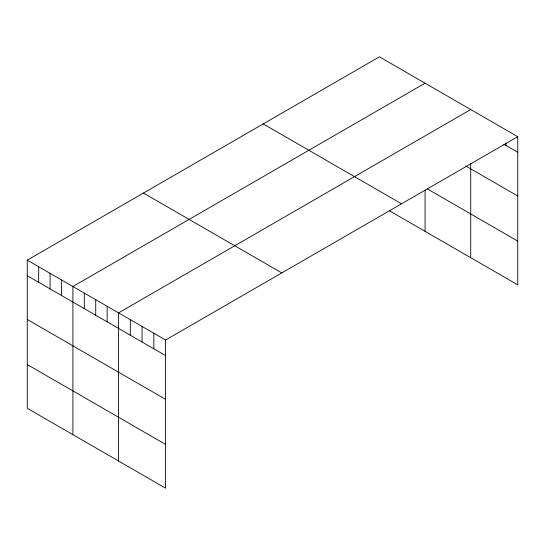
<?xml version="1.0" encoding="UTF-8"?>
<svg xmlns="http://www.w3.org/2000/svg" width="545" height="545" viewBox="0 0 545 545"><rect width="100%" height="100%" fill="white"/><g stroke="black" fill="none" stroke-linecap="round" stroke-linejoin="round"><path stroke-width="0.82" d="M517.75 136.693L165.585 340.019L165.585 488.17L27.25 408.307L27.25 260.149L379.415 56.83L517.75 136.693L517.75 284.851L389.403 210.752M425.066 83.181L72.901 286.507L72.901 434.665M470.717 109.538L118.551 312.864L118.551 461.016M503.784 144.193L517.75 152.253M465.723 165.973L517.75 196.009M427.205 188.815L517.75 241.094M263.201 123.926L401.536 203.789M143.464 193.053L281.799 272.922M27.25 260.149L165.585 340.019M27.25 275.709L165.585 355.572M27.25 319.465L165.585 399.328M27.25 364.55L165.585 444.413M505.992 143.008L505.992 145.467M470.717 163.187L470.717 257.696M425.066 190.014L425.066 231.339M153.826 333.227L153.826 348.786M142.068 326.441L142.068 341.994M130.31 319.649L130.31 335.209M107.14 306.27L107.14 321.829M95.722 299.682L95.722 315.242M84.312 293.094L84.312 308.654M61.49 279.919L61.49 295.472M50.072 273.324L50.072 288.884M38.661 266.737L38.661 282.296"/></g></svg>
